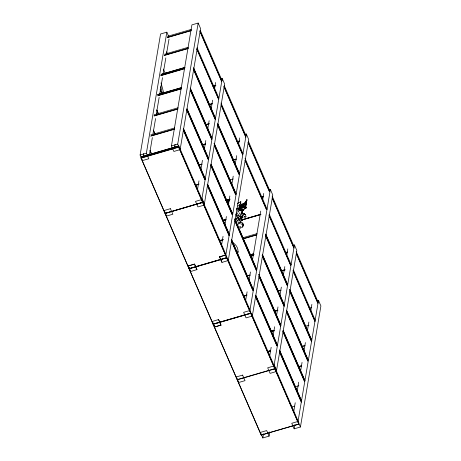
<?xml version="1.0" encoding="UTF-8"?>
<svg xmlns="http://www.w3.org/2000/svg" width="461" height="461" viewBox="0 0 461 461"><rect width="100%" height="100%" fill="white"/><g stroke="black" fill="none" stroke-linecap="round" stroke-linejoin="round"><path stroke-width="0.69" d="M227.273 201.1L227.244 199.867M238.049 219.424L237.985 218.975M239.38 212.896L239.466 213.99M239.553 205.041L240.348 204.079L240.832 201.768M243.569 203.313L243.535 204.857L243.656 204.125M241.91 219.914L241.783 218.94M241.685 207.329L241.708 206.833L241.207 207.052L239.899 208.649M239.668 222.963C239.737 224.403 237.882 223.608 238.164 222.519A1.446 0.916 59.5 0 1 238.406 221.943M228.045 203.526L228.016 202.731M242.198 211.916L242.094 213.305L242.134 211.553L242.198 213.068M240.492 217.483L240.458 218.284L241.437 217.557A3.498 1.233 -44.1 0 0 241.898 217.315L242.313 217.062M239.564 219.753L238.343 217.713M239.951 216.895L240.21 215.558L241.115 214.601M240.031 208.326L240.25 206.557M244.278 216.405C244.071 218.549 247.436 216.676 245.569 215.673M227.999 203.912L228.045 203.508M241.725 206.845L241.789 206.251M241.328 213.213C241.414 211.513 240.452 215.909 241.12 214.163M241.737 210.85C242.538 209.876 244.105 205.52 242.388 205.692A2.789 2.438 -40.3 0 1 242.06 206.159L240.97 207.882L241.501 209.79M241.576 209.104L241.368 210.026M240.533 203.382L240.838 201.757M241.76 206.568L241.927 205.329A3.215 3.077 -48.5 0 0 241.921 204.724L241.841 204.211L242.861 205.22M240.008 206.931L240.066 206.591M241.766 218.952L242.209 217.35M240.118 206.269L239.876 207.709M166.842 32.172L146.368 153.208L148.776 158.757L142.507 160.578L140.098 155.034L160.572 33.999L166.842 32.172L168.714 36.488M141.199 156.89L141.02 157.933L261.237 435.086L298.843 424.137L178.632 146.99L178.81 145.941L141.199 156.89L178.81 145.941M143.221 156.348L143.699 153.525M149.491 154.521L152.355 137.597M152.948 134.07L155.576 118.552M156.291 114.316L159.154 97.392M159.633 94.568L162.497 77.644M163.09 74.117L165.833 57.89M166.421 54.415L169.014 39.11M171.44 145.912L191.914 24.877L198.184 23.05L200.587 28.599L180.118 149.635L173.849 151.456L171.44 145.912L177.71 144.086L198.184 23.05M174.569 147.209L175.047 144.379M197.539 189.35L198.979 180.856M200.892 169.533L202.448 160.33M204.361 149.007L205.802 140.513M207.715 129.189L209.15 120.696M211.069 109.366L212.625 100.17M214.538 88.84L215.615 82.473M196.91 269.622L190.629 271.529L188.226 265.98L194.507 264.072L196.899 269.702L194.507 264.072M189.229 267.616L189.05 268.659L261.237 435.086M201.774 199.561L195.504 201.382L197.913 206.931L204.177 205.105L201.774 199.561L222.242 78.526L220.992 78.889M190.629 271.529L188.238 265.899M202.777 201.192L202.696 202.465L165.084 213.408L202.517 202.46L202.777 201.192L225.688 254.028M204.177 205.105L224.651 84.069L222.242 78.526M228.253 260.5L221.972 262.407L219.569 256.858L225.85 254.95L228.241 260.58L248.715 139.545L246.307 133.995L245.05 134.364M221.482 245.534L223.038 236.332M224.956 225.008L226.391 216.514M228.425 204.482L229.86 195.988M231.658 185.368L233.214 176.165M235.248 164.133L236.689 155.639M238.602 144.316L239.68 137.948M221.972 262.407L219.58 256.777M212.285 321.455L214.693 327.005L220.975 325.097L218.572 319.548L212.285 321.455L214.693 327.005M246.307 133.995L225.832 255.037L219.569 256.858M218.572 319.548L220.963 325.178M235.433 219.828L235.675 218.41M237.605 226.789L238.083 223.96M245.546 301.01L247.102 291.807M249.015 280.478L250.456 271.984M252.369 260.661L260.747 211.115M262.545 200.5L263.744 193.418M249.897 310.507L243.627 312.333L246.036 317.883L252.305 316.056L249.897 310.507L270.371 189.471L269.115 189.84M252.305 316.056L272.774 195.02L270.371 189.471M269.725 355.771L271.16 347.277M273.079 335.954L274.635 326.751M276.433 316.137L277.989 306.934M279.902 295.61L281.337 287.117M283.256 275.793L284.812 266.591M286.725 255.261L287.802 248.894M273.961 365.982L267.691 367.809L270.1 373.352L276.364 371.531L273.961 365.982L294.429 244.947L293.179 245.31M269.806 431.876L269.086 436.123L262.816 437.95L263.536 433.703M276.364 371.531L296.838 250.496L294.429 244.947M293.79 411.247L295.224 402.753M297.143 391.429L298.699 382.227M300.491 371.612L302.047 362.409M304.081 350.377L305.401 342.592M307.314 331.263L308.876 322.066M310.789 310.737L311.867 304.369M317.237 300.785L318.493 300.422L320.902 305.966L300.428 427.001L294.158 428.828L294.879 424.581M300.428 427.001L298.019 421.458L318.493 300.422M239.847 219.678L239.91 219.361M244.157 203.393L243.264 204.891L242.907 207.098L244.716 206.995L245.627 205.877L246.929 199.838L244.993 202.54M242.244 206.315L242.849 205.208M246.209 203.814L246.554 201.947L244.716 206.995M243.834 203.238L243.454 205.254M243.788 203.457L242.031 204.033M239.484 220.197L239.547 220.617M237.213 221.199L237.173 220.675M246.07 204.534L245.252 206.361L246.543 201.981M238.85 211.011L238.798 211.224A1.204 0.732 81.3 0 1 238.475 211.668C237.386 211.927 237.496 209.64 238.596 209.928M241.541 227.112L241.184 227.561L240.751 227.008M241.593 210.199L241.846 209.196M245.834 205.485L245.932 205.116M227.584 202.373L228.892 200.777M228.08 202.298L228.598 201.428M239.374 209.438L239.455 209.127M226.662 257.716L178.632 146.99L141.02 157.933L189.05 268.659L226.662 257.716L274.785 368.662L274.963 367.619L252.046 314.782M298.843 424.137L274.785 368.662L237.173 379.61M239.426 221.13L239.547 220.744M246.37 202.944L245.252 206.361L246.203 203.825L245.638 205.842L246.059 204.557M228.062 202.293L227.803 202.65M238.539 209.536L238.516 209.934M240.492 217.5L240.625 216.981M246.353 207.634L246.577 207.185L246.111 207.992M246.347 207.623L244.67 206.833M238.003 214.596L238.049 215.788M243.304 225.181L242.394 226.979L243.322 225.325L242.78 223.504L243.322 225.325L242.296 227.054L243.322 225.325L242.855 223.637M228.731 201.031L229.244 200.42M241.316 217.678L241.587 217.2M240.976 218.474L241.944 216.785M241.212 218.041L241.892 216.86M243.114 214.826L241.005 218.439L244.059 213.322L242.889 213.76M236.954 221.026L237.409 220.272M240.44 218.209L240.135 220.03M236.798 219.108L236.418 219.154L236.608 218.866M236.597 218.877L237.173 217.99M236.626 216.889L236.222 216.929M242.428 207.773C243.114 206.649 247.424 206.488 246.157 207.352M236.418 219.154L237.271 217.846M238.533 209.548L238.977 209.213M239.587 210.406L240.123 210.844L240.123 210.527M228.794 201.146L228.276 201.785M236.96 220.819L238.671 220.162L238.256 218.18L238.199 218.825M226.599 200.933L227.792 199.308L227.976 202.385M237.876 206.015L239.564 205.18M239.322 207.271L241.673 205.704L240.314 205.07L239.553 205.18M240.164 206.476L241.673 205.704M240.878 207.485L240.279 208.199M243.425 210.199L243.621 209.208M245.246 216.428L244.641 216.693M240.29 217.817L242.803 214.82M239.363 205.26L239.726 204.886M237.127 213.633L238.06 212.665M244.007 209.392L243.062 210.349M245.004 202.512L244.146 203.416M242.307 206.09L242.699 205.727M238.873 207.075L239.017 207.145A0.732 0.409 -63.1 0 1 239.109 207.444L238.7 208.113A1.302 0.478 -57.4 0 0 238.758 208.516L239.415 208.188L239.939 206.77M240.354 221.626L241.927 219.903M243.99 209.398L244.664 208.747M237.524 203.699L238.706 202.8M240.515 205.185L241.708 204.275M244.647 208.758L246.174 207.341M242.365 209.916L242.786 209.542L241.841 210.366M238.677 209.876L239.069 209.703M242.117 211.213L243.074 210.337L242.688 210.51M239.247 207.145L239.685 207.012M240.21 206.447L241.38 205.543M238.694 202.811L240.567 201.832M241.697 204.286L242.037 204.021M242.693 210.51L242.267 210.781M246.105 207.974L245.661 208.268M243.437 210.193L243.062 210.372M241.483 219.09L242.555 220.104L242.06 220.323M237.617 216.987L237.669 217.701M241.397 209.357L241.725 209.173M228.402 204.027L228.806 203.295M241.414 209.357L240.579 209.778M238.02 208.09L237.161 208.51M239.795 210.164L240.175 209.986M240.763 220.911L242.077 220.323M243.126 217.35L242.999 217.402A0.668 0.352 -38.9 0 1 242.688 217.385L242.031 217.183L242.699 216.03A1.239 0.576 -58.1 0 1 243.195 215.829L243.396 215.95M245.661 208.257L244.647 208.395M167.435 36.361L191.367 29.395M167.257 37.41L191.194 30.443M167.372 37.589L191.165 30.662M164.548 54.248L188.347 47.27M164.237 55.28L188.169 48.313M164.346 55.458L188.14 48.532M160.998 74.405L184.936 67.439M161.137 74.423L184.936 67.496M160.826 75.454L184.757 68.487M160.935 75.633L184.728 68.706M157.587 94.58L181.525 87.613M157.725 94.591L181.519 87.671M158.094 95.427L181.346 88.662M157.524 95.807L181.317 88.881M213.109 86.293L215.84 85.492M213.086 86.495L215.811 85.717M154.176 114.754L178.113 107.788M153.997 115.797L177.934 108.831M154.112 115.976L177.906 109.05M209.398 104.365L212.135 103.569M208.81 104.785L212.233 103.788M150.764 134.923L174.696 127.956M151.271 135.77L174.523 129.005M150.701 136.151L174.494 129.224M205.986 124.533L208.724 123.738M205.969 124.735L209.369 123.75L205.975 124.752M140.098 155.034L146.368 153.208M141.17 158.106L178.557 147.22M201.889 144.91L205.312 143.913M202.558 144.91L205.283 144.132M202.673 144.933L205.41 144.132M237.052 141.746L239.772 140.951M237.83 141.781L239.19 141.389M199.164 164.882L201.901 164.087M199.146 165.084L201.993 164.306M232.776 160.036L236.199 159.039M232.77 160.249L236.17 159.258M195.752 185.051L199.169 184.06M195.735 185.253L198.582 184.481M229.935 179.986L233.335 179.001M202.598 202.241L165.136 213.357M225.844 200.356L229.924 199.169M225.953 200.379L230.056 199.187M261.79 197.02L263.15 196.628M261.917 197.043L263.283 196.64M261.894 197.256L263.254 196.859M223.112 220.335L225.832 219.54M223.228 220.358L225.959 219.557M223.216 220.571L225.93 219.776M242.451 219.643L260.811 214.302M242.48 219.69L260.943 214.319M241.195 220.272L260.229 214.734M219.701 240.504L223.233 239.536M219.799 240.74L223.199 239.755M242.665 237.818L257.025 233.641M243.172 238.671L256.846 234.689M243.224 238.861L256.817 234.908M245.817 243.944L256.437 268.999M188.226 265.98L194.496 264.159M189.096 268.596L226.484 257.711M189.194 268.832L226.587 257.947M250.196 254.806L253.613 253.815L250.214 254.858M250.698 255.659L254.12 254.662M250.686 255.872L253.406 255.077M285.855 252.495L287.215 252.098M285.296 252.714L287.347 252.115M285.278 252.928L287.318 252.334M247.171 275.811L250.023 275.033M247.275 276.041L249.995 275.252M281.469 270.763L284.869 269.777M281.585 270.786L285.007 269.789M281.573 270.999L284.973 270.008M243.76 295.979L247.159 294.994M243.875 296.002L246.612 295.207M243.863 296.216L246.583 295.426M277.493 291.156L280.91 290.159M278.162 291.173L280.882 290.378M213.155 324.066L250.548 313.186M213.109 324.135L250.721 313.192M213.259 324.302L250.651 313.422M214.705 326.918L220.975 325.097M274.647 311.112L278.046 310.12M274.762 311.129L277.499 310.334M274.75 311.342L277.47 310.553M309.239 308.167L311.406 307.591M271.235 331.28L273.955 330.491M271.35 331.303L274.088 330.508M271.339 331.517L274.059 330.727M305.534 326.238L308.933 325.247M267.824 351.455L270.544 350.665M267.939 351.478L270.676 350.677M267.927 351.691L270.647 350.896M302.122 346.413L304.842 345.617M302.237 346.43L304.975 345.635M237.323 379.778L274.71 368.892M298.711 366.581L301.431 365.792M298.826 366.604L301.557 365.809M295.299 386.756L298.832 385.782M291.317 407.149L294.735 406.153M298.019 421.458L291.755 423.279L294.158 428.828M261.278 435.017L298.67 424.132M229.371 200.777L228.835 201.134M241.795 222.617C243.61 222.323 241.892 225.106 240.919 223.965A1.492 0.859 -29.5 0 1 240.861 223.614M244.998 206.73L245.621 206.885L246.191 207.853M228.178 202.8L228.593 203.134M238.429 218.808L239.242 218.791M240.953 209.064L241.72 209.081M240.901 221.77L241.241 222.559L240.463 222.847M241.184 212.947L242.319 213.034M238.988 222.3L239.927 222.836M238.072 217.022L238.372 217.39M236.712 208.695L237.012 208.948M239.224 218.802L239.536 219.367M240.377 226.368C239.311 225.809 239.668 228.46 240.607 228.183A1.498 0.64 70.1 0 0 240.769 227.913M228.466 203.013L228.806 203.307M236.7 214.93L236.032 214.705A1.464 0.547 52.7 0 0 235.986 215.143L236.885 216.318L237.104 215.523M236.706 209.035L237.121 209.369L237.023 208.942M245.252 214.751L244.111 213.702L245.413 214.999L244.278 213.691M236.309 212.942L236.499 213.253M239.893 210.297L240.181 210.637M298.878 422.921L275.246 368.276M240.625 217.004L240.423 216.699M239.472 219.177L239.564 219.713M240.423 216.722L240.164 216.272M240.164 216.29L239.904 215.829M226.628 199.786L227.256 201.065M227.261 200.374L227.233 199.849M200.322 30.507L222.093 80.698M224.288 85.758L246.059 135.949M248.352 141.233L269.835 190.762M272.128 196.046L293.899 246.237M296.187 251.522L318.246 302.376M199.861 30.893L221.632 81.084M223.827 86.149L245.88 136.998M248.174 142.282L269.656 191.811M272.238 197.757L294.009 247.943M296.296 253.227L317.785 302.762M200.068 31.774L221.459 81.09M224.034 87.025L245.713 137.003M248.099 142.501L269.489 191.816M272.157 197.971L293.836 247.949M296.504 254.103L317.9 303.424M197.014 47.719L218.785 97.911M220.98 102.97L243.039 153.824M245.045 158.446L267.098 209.3M269.391 214.584L291.162 264.77M293.455 270.054L315.226 320.245M196.835 48.768L218.606 98.959M221.09 104.682L242.572 154.21M245.154 160.151L266.637 209.686M268.93 214.97L290.695 265.156M292.989 270.44L315.047 321.294M196.761 48.987L218.439 98.965M221.297 105.557L242.688 154.873M245.073 160.37L266.464 209.692M269.138 215.846L290.528 265.167M293.196 271.322L314.875 321.3M193.603 67.894L215.662 118.742M217.857 123.807L239.628 173.999M265.692 234.096L287.462 284.281M289.756 289.566L311.809 340.42M193.551 67.951L215.229 117.93M217.805 123.859L239.196 173.18M265.645 234.148L287.318 284.126M289.704 289.623L311.382 339.601M193.424 68.943L215.195 119.128M217.39 124.193L239.161 174.385M265.801 235.802L287.284 285.33M289.865 291.277L311.348 340.806M193.632 69.818L215.028 119.14M217.598 125.069L238.994 174.391M265.726 236.02L287.117 285.336M290.073 292.147L311.463 341.468M211.962 138.254L190.191 88.068L211.818 138.098M214.158 143.319L236.211 194.167M262.568 254.927L284.339 305.119M286.627 310.403L308.115 359.932M214.106 143.377L235.784 193.355M262.516 254.979L283.907 304.3M286.581 310.455L307.971 359.776M190.301 89.774L211.783 139.303M214.267 145.025L235.75 194.554M262.102 255.313L284.16 306.162M286.454 311.446L307.936 360.98M190.22 89.993L211.616 139.308M214.186 145.244L235.583 194.565M262.309 256.189L283.988 306.167M286.373 311.665L307.769 360.986M166.548 51.747L167.527 53.833M187.062 108.9L208.551 158.428M211.029 164.151L232.517 213.679M234.805 218.963L256.575 269.155M258.869 274.439L280.928 325.287M283.215 330.572L304.986 380.763M187.016 108.952L208.407 158.273M210.982 164.202L232.373 213.524M234.758 219.021L245.31 243.35M258.817 274.497L280.495 324.475M283.169 330.629L304.56 379.945M186.601 109.286L208.372 159.477M210.856 165.199L232.338 214.728M234.914 220.669L256.402 270.204M258.978 276.145L280.461 325.673M282.754 330.958L304.525 381.149M186.809 110.162L208.205 159.483M210.775 165.413L232.165 214.734M234.839 220.888L256.23 270.209M259.186 277.021L280.576 326.342M282.962 331.839L304.352 381.155M163.361 69.075L165.361 73.679M183.369 128.412L205.422 179.26M207.617 184.325L229.388 234.516M231.681 239.795L253.452 289.986M255.746 295.271L277.228 344.799M279.522 350.083L301.287 400.275M183.317 128.469L204.995 178.447M207.565 184.377L228.961 233.698M231.629 239.853L253.026 289.174M255.694 295.328L277.084 344.644M279.47 350.141L301.148 400.119M183.19 129.46L204.961 179.646M207.156 184.711L229.215 235.559M231.215 240.187L252.985 290.372M255.567 296.319L277.049 345.848M279.625 351.795L301.396 401.98M183.397 130.336L204.788 179.657M207.364 185.587L229.042 235.565M231.428 241.063L252.818 290.384M255.204 295.876L276.882 345.854M279.55 352.008L301.229 401.986M160.238 89.907L161.949 93.854M160.111 89.791L161.828 93.756M201.976 198.351L204.384 203.895M274.162 364.772L276.571 370.321M179.093 146.604L201.722 198.772M227.982 259.312L250.041 310.161M177.71 144.086L180.118 149.635M156.821 110.081L158.25 113.366M156.7 109.966L158.417 113.93M153.409 130.25L155.121 134.197M153.288 130.14L155.005 134.099M149.998 150.424L151.709 154.372M150.159 150.972L151.594 154.274M269.086 436.123L266.677 430.58L260.413 432.401L262.816 437.95M161.039 82.928L163.799 93.231M160.659 86.68L162.491 93.525M241.841 219.667L241.766 219.24M239.046 209.236L238.884 208.263M228.016 202.748L227.941 201.889M236.418 221.868L236.418 222.386A0.83 0.357 -87.3 0 1 236.222 222.974M240.383 222.761A0.83 0.588 -44.6 0 1 240.325 222.363M237.841 216.393A0.847 0.663 32.6 0 1 238.423 215.592A0.847 0.663 32.6 0 1 239.392 216.393A0.847 0.663 32.6 0 1 238.602 217.027M238.13 214.417A1.112 0.663 -73.3 0 1 238.274 214.279M235.888 214.244A0.847 0.663 32.6 0 1 236.395 215.039M232.863 242.676A11.364 9.796 9.6 0 1 237.548 253.913M238.083 251.464A11.364 9.796 9.6 0 1 237.242 253.89M240.677 210.107L241.126 211.029L242.221 211.15A1.458 0.789 34.4 0 0 242.313 210.654L241.368 209.755L240.677 210.107M246.912 199.872L244.722 206.977L246.929 199.838L242.918 207.07L246.912 199.872M170.432 208.683L164.162 210.504L166.571 216.053L172.835 214.227L170.432 208.683M242.619 375.104L236.349 376.931L238.758 382.474L245.022 380.653L242.619 375.104"/></g></svg>
